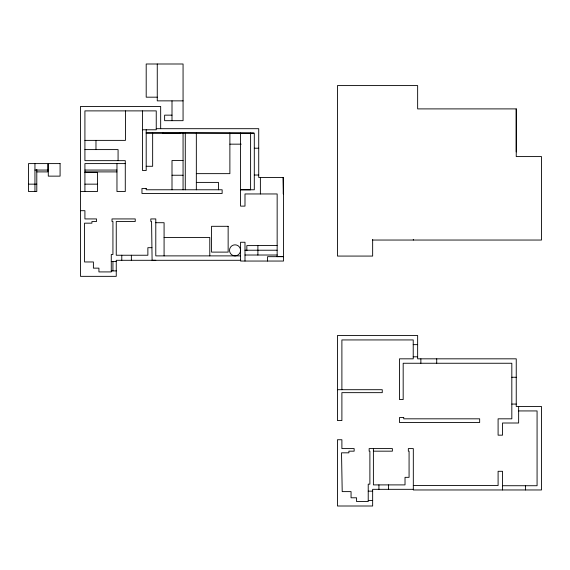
<?xml version="1.0" encoding="UTF-8"?>
<svg xmlns="http://www.w3.org/2000/svg" width="570" height="570" viewBox="0 0 570 570"><rect width="100%" height="100%" fill="white"/><g stroke="black" fill="none" stroke-linecap="round" stroke-linejoin="round"><path stroke-width="0.85" d="M516.242 151.912L516.249 108.899L417.646 108.899L417.646 85.586L337.469 85.586L337.469 256.072L372.652 256.072L372.652 239.393M157.263 97.178L146.198 97.178L146.198 63.997L183.063 63.997L183.063 120.676L164.63 120.676L164.63 115.147L172.005 115.147M183.063 100.862L157.263 100.862L157.263 63.997M156.244 128.692L258.723 128.692L258.723 177.462L283.511 177.462L283.511 261.046L240.569 261.046L240.569 242.25L244.993 242.25L244.993 261.046M142.514 129.782L156.244 129.782L156.244 110.886L84.916 110.886L84.916 160.654L125.279 160.654L125.279 191.527L116.964 191.527L116.964 163.604M146.198 132.846L180.669 132.846L180.669 133.394L162.97 133.394L162.97 132.846M146.198 133.095L254.298 133.095L254.298 189.774L240.569 189.774L250.601 189.81L250.601 133.052M84.916 140.377L125.464 140.377L125.464 110.886M229.881 144.16L241.217 144.16M254.298 148.214L258.723 148.214M84.916 149.597L118.076 149.597L118.076 160.654M183.063 160.491L172.005 160.491L172.005 189.774M125.279 163.604L84.916 163.604L84.916 191.527M146.198 166.276L152.653 166.276L152.653 133.095M34.948 170.052L47.823 170.052M84.916 170.052L116.964 170.052M36.794 171.898L47.823 171.898L47.823 163.604L28.5 163.604L28.5 191.527L36.794 191.527L36.794 169.404M84.916 171.898L116.964 171.898M84.916 172.354L97.449 172.354L97.449 191.527L80.491 191.527M196.337 173.643L229.881 173.643L229.881 133.095M254.298 175.026L258.723 175.026M172.005 175.239L183.063 175.239M196.337 182.4L218.453 182.4L218.453 189.774M28.5 184.153L36.794 184.153M84.916 184.153L97.449 184.153M283.162 177.462L283.511 193.957M80.491 210.693L84.916 210.693L84.916 218.93L96.529 218.93L96.529 221.509L91.92 221.509L91.92 223.169L84.552 223.169L84.552 261.965L93.395 261.965L93.395 268.142L98.924 268.142L98.924 271.918L111.271 271.918L111.271 254.505L112.931 254.505L112.931 221.509L112.012 221.509L112.012 218.93L135.233 218.93L135.233 221.509L116.252 221.509L116.252 255.239L147.872 255.239L147.872 247.686L151.934 247.686M155.788 222.713L164.082 222.713L164.082 255.887M164.082 237.455L209.788 237.455L209.788 255.887M372.652 240.041L541.5 240.041L541.5 156.586L516.242 156.586L516.242 108.899M277.07 245.542L246.839 245.613L246.839 250.722M244.993 250.223L277.07 250.223M244.993 255.018L277.155 255.018M240.569 255.887L155.788 255.887L155.788 218.93L150.808 218.93L150.843 221.509L151.577 221.502L152.097 260.298L155.788 260.312M277.155 256.607L283.511 256.607M283.511 256.671L267.572 256.671L267.572 261.046M240.811 260.298L116.252 260.298L116.252 276.343L80.491 276.343L80.491 106.462L160.669 106.462L160.669 128.692M111.271 261.509L116.252 261.509M111.271 270.907L116.252 270.907M413.222 344.636L417.646 344.636M413.222 356.799L417.646 356.799M511.824 377.262L516.249 377.262M337.469 389.702L382.256 389.702L382.256 392.652L341.893 392.652L341.893 420.575L337.469 420.575L337.469 335.509L417.646 335.509L417.646 358.829L516.249 358.829L516.242 406.51L541.5 406.51L541.5 489.965L413.314 489.965L413.314 448.59L408.334 448.59L408.334 451.169L409.075 451.169L409.075 477.339L405.021 477.339L405.021 484.899L373.393 484.899L373.393 448.59M511.824 404.073L516.242 404.073M518.643 410.934L537.075 410.934L537.075 485.726L502.519 485.726M373.393 451.169L392.374 451.169L392.374 448.59L369.153 448.59L369.153 451.169L369.887 451.169L369.887 484.158L368.227 484.158L368.227 501.572L356.585 501.572L356.585 497.795L351.056 497.795L351.056 491.618L342.207 491.618L341.523 452.829L348.897 452.829L348.897 451.169L354.148 451.169L354.148 448.59L341.893 448.59L341.893 439.741L337.469 439.741L337.469 506.003L372.652 506.003L372.652 489.324L413.314 489.324M413.314 485.54L498.095 485.54L498.095 471.297L502.519 471.297L502.519 489.965M368.227 491.162L372.652 491.162M368.227 500.56L372.652 500.56M253.565 133.095L179.742 132.789M525.554 485.726L525.554 489.965M518.643 406.51L518.643 423.004L502.519 423.004L502.519 435.166L498.095 435.166L498.095 418.822L511.824 418.822L511.824 363.254L403.175 363.254L403.175 399.563L399.492 399.563L399.492 358.829L413.222 358.829L413.222 339.934L341.893 339.934L341.893 389.702M436.72 358.829L436.72 363.254M420.867 358.829L420.867 363.254M413.314 239.393L413.314 240.041M388.505 484.899L388.505 489.324M378.922 484.899L378.922 489.324M283.233 177.462L283.233 193.957M277.155 256.671L277.155 193.957L244.993 193.957L244.993 206.119L240.569 206.119L240.569 133.052M260.383 177.462L260.383 193.957M257.897 245.542L257.897 255.061M196.337 133.095L196.337 189.774M185.279 133.095L185.279 189.774M183.063 133.095L183.063 189.774M172.005 100.862L172.005 120.676M146.198 129.782L146.198 170.516L142.514 170.516L142.514 110.886M131.364 255.239L131.364 260.298M121.78 255.239L121.78 260.298M112.931 261.509L112.931 270.907M95.974 140.377L95.974 149.597M34.948 163.604L34.948 191.527M240.569 250.358C240.59 253.315 237.996 255.902 235.04 255.887A5.529 5.529 0 0 1 229.511 250.358A5.529 5.529 0 0 1 235.04 244.829A5.529 5.529 0 0 1 240.569 250.358M60.085 163.604L48.286 163.604L48.286 176.137L60.085 176.137L60.085 163.604M146.198 188.485L141.959 188.485L141.959 193.458L222.136 193.458L222.136 189.774L146.198 189.774L146.198 188.485M228.143 226.304L211.556 226.304L211.556 252.111L228.143 252.111L228.143 226.304M403.724 417.532L399.492 417.532L399.492 422.505L479.662 422.505L479.662 418.822L403.724 418.822L403.724 417.532"/></g></svg>
